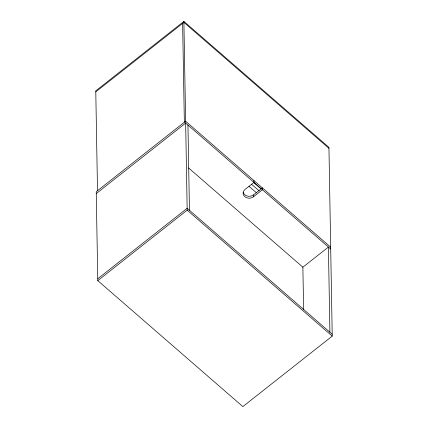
<?xml version="1.0" encoding="UTF-8"?>
<svg xmlns="http://www.w3.org/2000/svg" width="428" height="428" viewBox="0 0 428 428"><rect width="100%" height="100%" fill="white"/><g stroke="black" fill="none" stroke-linecap="round" stroke-linejoin="round"><path stroke-width="0.64" d="M330.678 247.175L185.624 121.215L96.23 191.696L97.787 280.64L242.842 406.6L332.23 336.119L328.939 147.36L183.885 21.4L95.77 90.875L97.509 190.69M95.786 91.865L183.901 22.39L328.955 148.345M96.268 193.574L185.661 123.093L253.954 182.398L245.014 189.449A6.153 5.088 -1 0 0 244.779 196.645A6.153 5.088 -1 0 0 253.478 196.794L262.418 189.743L262.385 187.865L253.446 194.917A6.153 5.088 -1 0 1 243.227 192.456M97.755 278.762L187.143 208.281L332.198 334.241M97.787 280.64L187.18 210.159L183.885 21.4M302.799 267.254L328.415 247.058L329.902 332.246M254.291 182.756L261.342 188.876M262.418 189.743L330.71 249.053M253.349 182.141L261.406 189.139M251.594 184.308L259.127 190.851M249.043 186.319L256.575 192.862M188.593 167.958L302.874 267.195L303.618 309.786M187.18 210.159L332.23 336.119M253.922 180.52L253.954 182.398M253.446 194.917L253.478 196.794M187.956 125.088L189.444 210.276M182.622 23.396L184.35 122.221"/></g></svg>
